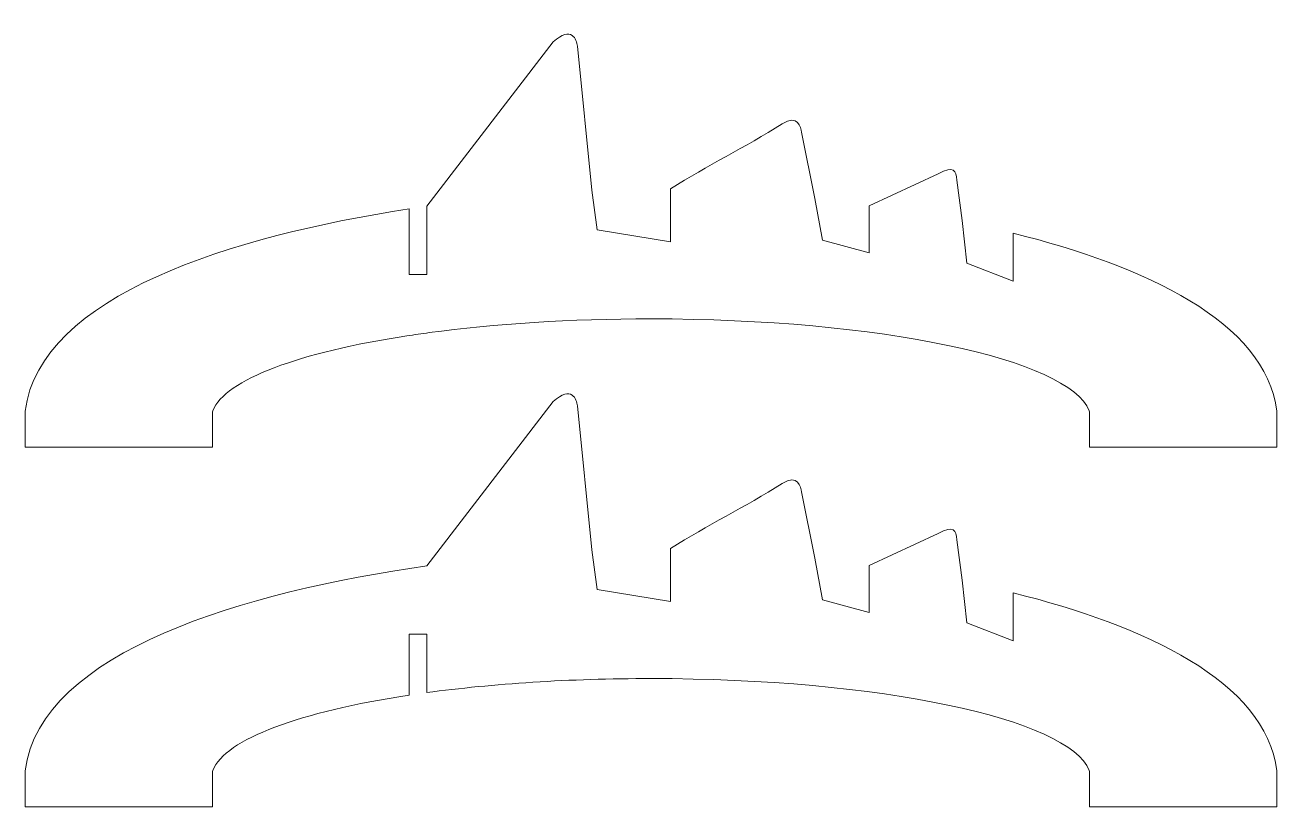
# Model space of a CAD drawing. Header units: inches. Extents: x -317 to 930, y -113 to 907.
# Drawn here: x -317 to 284, y 384 to 760 of the extents above; entities that cross this region are included whole.
import ezdxf

# ---------------------------------------------------------------- set-up
doc = ezdxf.new("R2010")
doc.units = ezdxf.units.IN
doc.header["$MEASUREMENT"] = 0
doc.layers.add('_U+0421_U+043B_U+043E_U+0439 1', color=7, linetype='Continuous')

# ---------------------------------------------------------------- blocks, each defined once
blk = doc.blocks.new('block 2')
at = {"layer": '_U+0421_U+043B_U+043E_U+0439 1', "color": 12, "lineweight": 9, "true_color": 0xe30513}
for points, knots in [([(-133.69, 610.36), (-185.18, 602.47), (-220.88, 589.48), (-226.81, 574.39), (-226.81, 574.39), (-227.01, 573.88), (-227.01, 573.88), (-227.01, 573.88), (-227.01, 556.87), (-227.01, 556.87), (-227.01, 556.87), (-316.89, 556.87), (-316.89, 556.87), (-316.89, 556.87), (-316.89, 573.88), (-316.89, 573.88), (-316.89, 573.88), (-316.84, 574.27), (-316.84, 574.27), (-309.69, 629.87), (-217.31, 658.22), (-132.7, 671.29), (-132.7, 671.29), (-132.7, 639.77), (-132.7, 639.77), (-132.7, 639.77), (-124.2, 639.77), (-124.2, 639.77), (-124.2, 639.77), (-124.19, 639.77), (-124.19, 639.77), (-124.19, 639.77), (-124.19, 672.56), (-124.19, 672.56), (-124.19, 672.56), (-124.15, 672.56), (-124.15, 672.56), (-124.15, 672.56), (-63.5, 751.37), (-63.5, 751.37), (-54.68, 759.5), (-52.28, 752.37), (-51.9, 749.4), (-51.9, 749.4), (-44.97, 680.21), (-44.97, 680.21), (-44.97, 680.21), (-42.44, 661.18), (-42.44, 661.18), (-42.44, 661.18), (-7.33, 655.54), (-7.33, 655.54), (-7.33, 655.54), (-7.33, 680.88), (-7.33, 680.88), (10.52, 692.22), (28.38, 700.72), (46.23, 712.05), (53.94, 717.09), (55.17, 710.31), (55.56, 708.08), (55.56, 708.08), (61.96, 676.32), (61.96, 676.32), (61.96, 676.32), (65.66, 656.27), (65.66, 656.27), (65.66, 656.27), (87.95, 650.17), (87.95, 650.17), (87.95, 650.17), (87.95, 672.77), (87.95, 672.77), (87.95, 672.77), (121.12, 688.05), (121.12, 688.05), (128.72, 692.27), (129.63, 689.62), (130.1, 685.11), (130.1, 685.11), (132.55, 665.74), (132.55, 665.74), (132.55, 665.74), (134.81, 645.26), (134.81, 645.26), (134.81, 645.26), (157.09, 636.54), (157.09, 636.54), (157.09, 636.54), (157.09, 659.6), (157.09, 659.6), (220.11, 643.82), (278, 617.38), (283.55, 574.27), (283.55, 574.27), (283.6, 573.88), (283.6, 573.88), (283.6, 573.88), (283.6, 556.87), (283.6, 556.87), (283.6, 556.87), (193.72, 556.87), (193.72, 556.87), (193.72, 556.87), (193.72, 573.88), (193.72, 573.88), (193.72, 573.88), (193.52, 574.39), (193.52, 574.39), (183.72, 599.33), (92.64, 618.5), (-16.65, 618.5), (-55.34, 618.5), (-91.75, 616.1), (-123.08, 611.89), (-126.61, 611.41), (-130.17, 610.9), (-133.69, 610.36), (-133.69, 610.36), (-133.69, 610.36), (-133.69, 610.36)], [0, 0, 0, 0, 1, 1, 1, 2, 2, 2, 3, 3, 3, 4, 4, 4, 5, 5, 5, 6, 6, 6, 7, 7, 7, 8, 8, 8, 9, 9, 9, 10, 10, 10, 11, 11, 11, 12, 12, 12, 13, 13, 13, 14, 14, 14, 15, 15, 15, 16, 16, 16, 17, 17, 17, 18, 18, 18, 19, 19, 19, 20, 20, 20, 21, 21, 21, 22, 22, 22, 23, 23, 23, 24, 24, 24, 25, 25, 25, 26, 26, 26, 27, 27, 27, 28, 28, 28, 29, 29, 29, 30, 30, 30, 31, 31, 31, 32, 32, 32, 33, 33, 33, 34, 34, 34, 35, 35, 35, 36, 36, 36, 37, 37, 37, 38, 38, 38, 39, 39, 39, 40, 40, 40, 40]), ([(-51.9, 576.82), (-51.9, 576.82), (-44.97, 507.63), (-44.97, 507.63), (-44.97, 507.63), (-42.44, 488.6), (-42.44, 488.6), (-42.44, 488.6), (-7.33, 482.96), (-7.33, 482.96), (-7.33, 482.96), (-7.33, 508.3), (-7.33, 508.3), (10.52, 519.64), (28.38, 528.14), (46.23, 539.47), (53.94, 544.51), (55.17, 537.73), (55.56, 535.5), (55.56, 535.5), (61.96, 503.74), (61.96, 503.74), (61.96, 503.74), (65.66, 483.69), (65.66, 483.69), (65.66, 483.69), (87.95, 477.59), (87.95, 477.59), (87.95, 477.59), (87.95, 500.19), (87.95, 500.19), (87.95, 500.19), (121.12, 515.47), (121.12, 515.47), (128.72, 519.69), (129.63, 517.04), (130.1, 512.53), (130.1, 512.53), (132.55, 493.16), (132.55, 493.16), (132.55, 493.16), (134.81, 472.68), (134.81, 472.68), (134.81, 472.68), (157.09, 463.96), (157.09, 463.96), (157.09, 463.96), (157.09, 487.02), (157.09, 487.02), (220.11, 471.24), (278, 444.8), (283.55, 401.69), (283.55, 401.69), (283.6, 401.3), (283.6, 401.3), (283.6, 401.3), (283.6, 384.3), (283.6, 384.3), (283.6, 384.3), (193.72, 384.3), (193.72, 384.3), (193.72, 384.3), (193.72, 401.3), (193.72, 401.3), (193.72, 401.3), (193.52, 401.81), (193.52, 401.81), (183.72, 426.75), (92.64, 445.92), (-16.65, 445.92), (-55.8, 445.92), (-92.61, 443.46), (-124.19, 439.16), (-124.19, 439.16), (-124.2, 467.19), (-124.2, 467.19), (-124.2, 467.19), (-132.7, 467.19), (-132.7, 467.19), (-132.7, 467.19), (-132.7, 437.94), (-132.7, 437.94), (-184.72, 430.05), (-220.85, 417), (-226.81, 401.81), (-226.81, 401.81), (-227.01, 401.3), (-227.01, 401.3), (-227.01, 401.3), (-227.01, 384.3), (-227.01, 384.3), (-227.01, 384.3), (-316.89, 384.3), (-316.89, 384.3), (-316.89, 384.3), (-316.89, 401.3), (-316.89, 401.3), (-316.89, 401.3), (-316.84, 401.69), (-316.84, 401.69), (-309.45, 459.17), (-210.97, 487.53), (-124.15, 499.98), (-124.15, 499.98), (-63.5, 578.79), (-63.5, 578.79), (-54.68, 586.92), (-52.28, 579.79), (-51.9, 576.82), (-51.9, 576.82), (-51.9, 576.82), (-51.9, 576.82)], [0, 0, 0, 0, 1, 1, 1, 2, 2, 2, 3, 3, 3, 4, 4, 4, 5, 5, 5, 6, 6, 6, 7, 7, 7, 8, 8, 8, 9, 9, 9, 10, 10, 10, 11, 11, 11, 12, 12, 12, 13, 13, 13, 14, 14, 14, 15, 15, 15, 16, 16, 16, 17, 17, 17, 18, 18, 18, 19, 19, 19, 20, 20, 20, 21, 21, 21, 22, 22, 22, 23, 23, 23, 24, 24, 24, 25, 25, 25, 26, 26, 26, 27, 27, 27, 28, 28, 28, 29, 29, 29, 30, 30, 30, 31, 31, 31, 32, 32, 32, 33, 33, 33, 34, 34, 34, 35, 35, 35, 36, 36, 36, 37, 37, 37, 37])]:
    blk.add_open_spline(points, degree=3, knots=knots, dxfattribs=at)

msp = doc.modelspace()

# ---------------------------------------------------------------- block references
at = {"layer": '_U+0421_U+043B_U+043E_U+0439 1'}
msp.add_blockref('block 2', (0, 0), dxfattribs=at)

doc.saveas('drawing.dxf')
